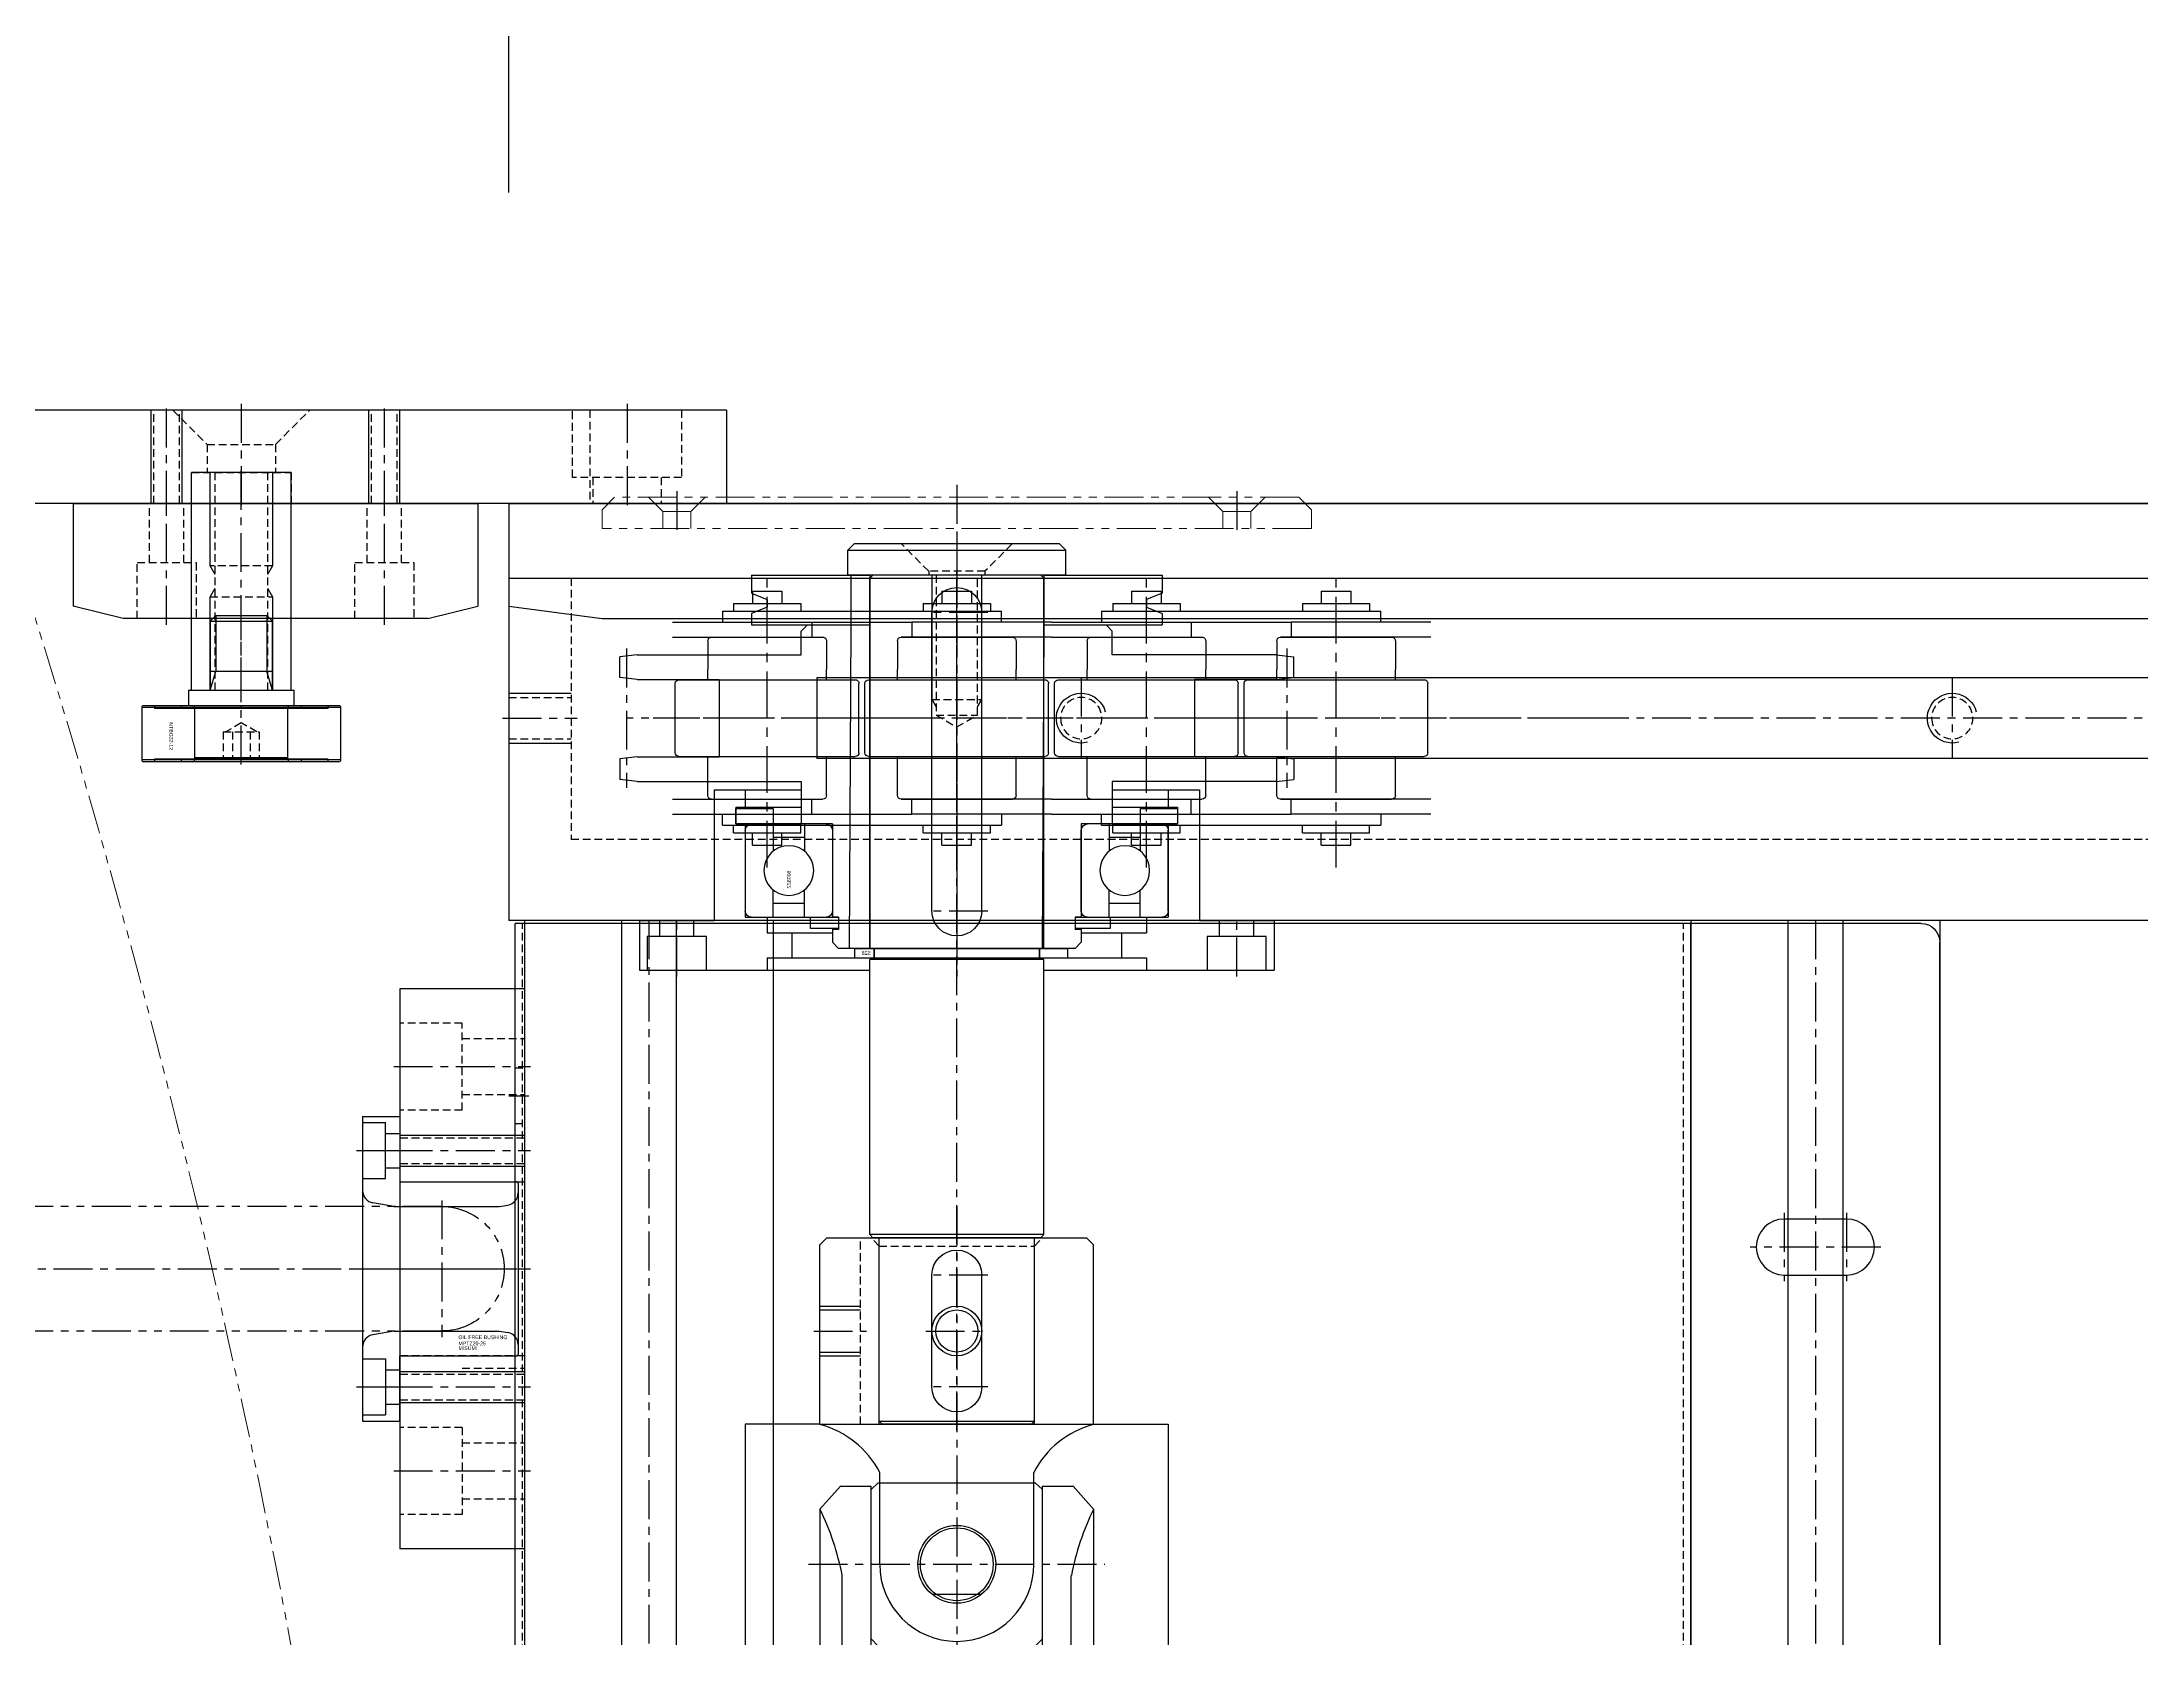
# Model space of a CAD drawing. Header units: inches. Extents: x 0 to 77285, y -118 to 40065.
# Drawn here: x 31099.6 to 31437.1, y 23200 to 23456.7 of the extents above; entities that cross this region are included whole.
import ezdxf
from ezdxf.enums import TextEntityAlignment as Align

# ---------------------------------------------------------------- set-up
doc = ezdxf.new("R2010")
doc.units = ezdxf.units.IN
doc.header["$LTSCALE"] = 5
doc.header["$MEASUREMENT"] = 0
for name, pattern in [('CENTER', [2, 1.25, -0.25, 0.25, -0.25]), ('HIDDEN', [0.375, 0.25, -0.125]), ('PHANTOM', [2.5, 1.25, -0.25, 0.25, -0.25, 0.25, -0.25])]:
    doc.linetypes.add(name, pattern=pattern)
for name, color, linetype in [('11', 1, 'CENTER'), ('22', 2, 'HIDDEN'), ('44', 4, 'Continuous'), ('55', 5, 'Continuous'), ('66', 6, 'PHANTOM'), ('77', 40, 'HIDDEN'), ('99', 181, 'Continuous'), ('A', 8, 'Continuous'), ('B', 123, 'Continuous'), ('BOM-T', 4, 'Continuous'), ('G', 231, 'Continuous'), ('T', 3, 'Continuous'), ('Y', 60, 'Continuous')]:
    doc.layers.add(name, color=color, linetype=linetype)
doc.layers.add('33', color=3, linetype='PHANTOM', lineweight=9)
doc.styles.add('SCI', font='')
doc.styles.get("Standard").update_dxf_attribs({"font": 'arial.ttf'})
doc.styles.get('SCI').set_extended_font_data('Gulim')
doc.dimstyles.new('SCH', dxfattribs={"dimtxt": 2.5, "dimasz": 2, "dimexe": 1.25, "dimexo": 0.625, "dimtad": 1, "dimdec": 8, "dimtxsty": 'SCI', "dimcen": 2.5, "dimclrd": 4, "dimclre": 4, "dimclrt": 7, "dimadec": 8, "dimazin": 2, "dimtfac": 1, "dimtdec": 8, "dimtmove": 0, "dimatfit": 3, "dimfxl": 1, "dimarcsym": 0})

# ---------------------------------------------------------------- blocks, each defined once
blk = doc.blocks.new('A$C989ff7f7')
for p, q in [((0, 6), (0, -6)), ((0, 6), (8, 6)), ((2.6, -4.75), (2.6, 4.75)), ((2.6, 4.75), (8, 4.75)), ((8, 6), (8, -31)), ((2.6, 2.75), (0, 2.75)), ((2.6, -2.75), (0, -2.75)), ((-21, -6), (-21, -20)), ((-21, -6), (0, -6)), ((8, -4.75), (2.6, -4.75)), ((-18.2, -9.5), (-18.2, -20)), ((-18.2, -9.5), (-15.5, -9.5)), ((-15.5, -9.5), (-15.5, -20)), ((-21, -11), (-18.2, -11)), ((-15.5, -11), (-0.5, -11)), ((-0.5, -11), (-0.5, -25)), ((-0.5, -14.5), (2, -14.5)), ((2, -14.5), (2, -25)), ((6, -14.5), (6, -28.6)), ((6, -14.5), (8, -14.5)), ((2, -18.5), (6, -18.5)), ((8, -59), (8, -96)), ((6, -62.81), (6, -75.5)), ((-0.5, -65), (-0.5, -79)), ((2, -65), (2, -75.5)), ((-21, -70), (-21, -84)), ((-18.2, -70), (-18.2, -80.5)), ((-15.5, -70), (-15.5, -80.5)), ((2, -71.5), (6, -71.5)), ((-0.5, -75.5), (2, -75.5)), ((6, -75.5), (8, -75.5)), ((-21, -79), (-18.2, -79)), ((-18.2, -80.5), (-15.5, -80.5)), ((-15.5, -79), (-0.5, -79)), ((-21, -84), (0, -84)), ((0, -84), (0, -96)), ((2.6, -87.25), (0, -87.25)), ((2.6, -94.75), (2.6, -85.25)), ((2.6, -85.25), (8, -85.25)), ((2.6, -92.75), (0, -92.75)), ((0, -96), (8, -96)), ((8, -94.75), (2.6, -94.75))]:
    blk.add_line(p, q)
at = {"layer": '11'}
for p, q in [((9, 0), (-1, 0)), ((-22, -45), (9, -45)), ((9, -90), (-1, -90))]:
    blk.add_line(p, q, dxfattribs=at)
blk = doc.blocks.new('A$C3cb9157a')
for p, q in [((-14, 34), (-1, 34)), ((-15, 20), (-15, 33)), ((0, 33), (0, 20)), ((-15, 29.5), (-10.62, 29.5)), ((-12.81, 24.5), (-12.81, 29.5)), ((0, 29.5), (-4.38, 29.5)), ((-2.19, 24.5), (-2.19, 29.5)), ((-15, 24.5), (-10.62, 24.5)), ((0, 24.5), (-4.38, 24.5)), ((-14, 20), (-1, 20)), ((-15, -33), (-15, -20)), ((-1, -20), (-14, -20)), ((0, -20), (0, -33)), ((-15, -24.5), (-10.62, -24.5)), ((-12.81, -29.5), (-12.81, -24.5)), ((0, -24.5), (-4.38, -24.5)), ((-2.19, -29.5), (-2.19, -24.5)), ((-15, -29.5), (-10.62, -29.5)), ((0, -29.5), (-4.38, -29.5)), ((-1, -34), (-14, -34))]:
    blk.add_line(p, q)
for centre in [(-7.5, 27), (-7.5, -27)]:
    blk.add_circle(centre, 4)
for centre, start, end in [((-14, 33), 90, 180), ((-1, 33), 0, 90), ((-14, 21), 180, 270), ((-1, 21), 270, 0), ((-14, -21), 90, 180), ((-1, -21), 0, 90), ((-14, -33), 180, 270), ((-1, -33), 270, 360)]:
    blk.add_arc(centre, 1, start, end)
at = {"layer": '11'}
blk.add_line((-16, 0), (1, 0), dxfattribs=at)
at = {"layer": '44'}
blk.add_text('6008ZZ', height=0.6, dxfattribs=at).set_placement((-7.5, 26.7))
blk = doc.blocks.new('A$C1d9063d8')
for p, q in [((-2.5, 35.5), (-2.5, 29.5)), ((0, 35.5), (-2.5, 35.5)), ((0, 29.5), (0, 35.5)), ((-2.5, 29.5), (0, 29.5)), ((-2.5, -29.5), (0, -29.5)), ((-2.5, -29.5), (-2.5, -35.5)), ((0, -35.5), (0, -29.5)), ((-2.5, -35.5), (0, -35.5))]:
    blk.add_line(p, q)
at = {"layer": '11'}
blk.add_line((-3.5, 0), (1.2, 0), dxfattribs=at)
blk = doc.blocks.new('A$C24dafc05')
for p, q in [((0, 23.5), (0, 19)), ((1.8, 23.5), (0, 23.5)), ((1.8, 19), (1.8, 23.5)), ((0, 19), (1.8, 19)), ((0, -19), (1.8, -19)), ((0, -19), (0, -24.67)), ((1.8, -24.67), (1.8, -19)), ((0, -24.67), (1.8, -24.67))]:
    blk.add_line(p, q)
at = {"layer": '11'}
blk.add_line((-1, 0), (2.9, 0), dxfattribs=at)
blk = doc.blocks.new('A$C3918d32b')
for p, q in [((0, -57), (0, 57)), ((3, 57), (0, 57)), ((5, 55), (3, 57)), ((5, -55), (5, 55)), ((5, 49.55), (2.7, 47.25)), ((2.7, 47.25), (0, 47.25)), ((2.7, 47.25), (2.7, 42.75)), ((2.7, 42.75), (0, 42.75)), ((2.7, 42.75), (5, 40.45)), ((5, -40.45), (2.7, -42.75)), ((2.7, -42.75), (0, -42.75)), ((2.7, -42.75), (2.7, -47.25)), ((2.7, -47.25), (0, -47.25)), ((2.7, -47.25), (5, -49.55)), ((3, -57), (0, -57)), ((5, -55), (3, -57))]:
    blk.add_line(p, q)
at = {"layer": '11'}
for p, q in [((6, 45), (-1, 45)), ((7, 0), (-2, 0)), ((6, -45), (-1, -45))]:
    blk.add_line(p, q, dxfattribs=at)
blk = doc.blocks.new('FINALrf2040vrp-sc')
for p, q in [((10.715, 4.15), (14.685, 4.15)), ((10.715, 4.15), (10.715, 2.5)), ((14.685, 4.15), (14.685, 2.5)), ((36.115, 4.15), (36.115, 2.5)), ((36.115, 4.15), (40.085, 4.15)), ((40.085, 4.15), (40.085, 2.5)), ((0, 0), (18.7, 0)), ((6.7, 1.5), (44.1, 1.5)), ((6.7, 1.5), (6.7, 0)), ((8.2, 2.5), (8.2, 1.5)), ((8.2, 2.5), (17.2, 2.5)), ((17.2, 2.5), (17.2, 1.5)), ((18.7, 0), (32.1, 0)), ((18.7, 0), (18.7, -2)), ((32.1, 0), (32.1, -2)), ((50.8, 0), (32.1, 0)), ((33.6, 2.5), (42.6, 2.5)), ((33.6, 2.5), (33.6, 1.5)), ((42.6, 2.5), (42.6, 1.5)), ((44.1, 0), (44.1, 1.5)), ((0, -2), (20.14, -2)), ((4.76, -2.5), (4.76, -6.35)), ((20.64, -2.5), (20.64, -6.35)), ((30.16, -2.5), (30.16, -6.35)), ((50.8, -2), (30.66, -2)), ((30.66, -2), (45.54, -2)), ((46.04, -2.5), (46.04, -6.35)), ((0.4, -8.2), (0.4, -17.5)), ((0.9, -7.7), (24.5, -7.7)), ((4.76, -6.35), (4.76, -7.7)), ((20.64, -6.35), (20.64, -7.7)), ((25, -8.2), (25, -17.5)), ((25.8, -8.2), (25.8, -17.5)), ((26.3, -7.7), (49.9, -7.7)), ((30.16, -6.35), (30.16, -7.7)), ((46.04, -6.35), (46.04, -7.7)), ((50.4, -8.2), (50.4, -17.5)), ((0.9, -18), (24.5, -18)), ((4.76, -18), (4.76, -19.35)), ((4.76, -23.2), (4.76, -19.35)), ((20.64, -18), (20.64, -19.35)), ((20.64, -23.2), (20.64, -19.35)), ((26.3, -18), (49.9, -18)), ((30.16, -18), (30.16, -19.35)), ((30.16, -23.2), (30.16, -19.35)), ((46.04, -18), (46.04, -19.35)), ((46.04, -23.2), (46.04, -19.35)), ((0, -23.7), (20.14, -23.7)), ((18.7, -25.7), (18.7, -23.7)), ((30.66, -23.7), (45.54, -23.7)), ((50.8, -23.7), (30.66, -23.7)), ((32.1, -25.7), (32.1, -23.7)), ((0, -25.7), (18.7, -25.7)), ((6.7, -27.2), (6.7, -25.7)), ((6.7, -27.2), (44.1, -27.2)), ((8.2, -28.2), (8.2, -27.2)), ((17.2, -28.2), (17.2, -27.2)), ((18.7, -25.7), (32.1, -25.7)), ((50.8, -25.7), (32.1, -25.7)), ((33.6, -28.2), (33.6, -27.2)), ((42.6, -28.2), (42.6, -27.2)), ((44.1, -25.7), (44.1, -27.2)), ((8.2, -28.2), (17.2, -28.2)), ((10.715, -29.85), (10.715, -28.2)), ((10.715, -29.85), (14.685, -29.85)), ((14.685, -29.85), (14.685, -28.2)), ((33.6, -28.2), (42.6, -28.2)), ((36.115, -29.85), (36.115, -28.2)), ((36.115, -29.85), (40.085, -29.85)), ((40.085, -29.85), (40.085, -28.2))]:
    blk.add_line(p, q)
for centre, start, end in [((5.26, -2.5), 90, 180), ((20.14, -2.5), 0, 90), ((30.66, -2.5), 90, 180), ((45.54, -2.5), 0, 90), ((0.9, -8.2), 90, 180), ((24.5, -8.2), 0, 90), ((26.3, -8.2), 90, 180), ((49.9, -8.2), 0, 90), ((0.9, -17.5), 180, 270), ((24.5, -17.5), 270, 0), ((26.3, -17.5), 180, 270), ((49.9, -17.5), 270, 0), ((5.26, -23.2), 180, 270), ((20.14, -23.2), 270, 0), ((30.66, -23.2), 180, 270), ((45.54, -23.2), 270, 0)]:
    blk.add_arc(centre, 0.5, start, end)
at = {"layer": '11'}
for p, q in [((12.7, 7.15), (12.7, -32.85)), ((38.1, 7.15), (38.1, -32.85))]:
    blk.add_line(p, q, dxfattribs=at)
blk = doc.blocks.new('A$C006C2B59')
at = {"layer": '11'}
blk.add_line((-60.19, 0), (67.37, 0), dxfattribs=at)
at = {"rotation": 179.9999999999999}
for p in [(12.7, -12.85), (63.5, -12.85)]:
    blk.add_blockref('FINALrf2040vrp-sc', p, dxfattribs=at)
blk = doc.blocks.new('A$Ce95bc381')
for p, q in [((0, 280), (0, 0)), ((0, 280), (16.5, 280)), ((16.5, 280), (18.5, 265)), ((18.5, 265), (18.5, 15)), ((16.5, 0), (18.5, 15)), ((0, 0), (16.5, 0))]:
    blk.add_line(p, q)
blk = doc.blocks.new('A$C85a5e17c')
for p, q in [((0, 16.4), (0, -17.81)), ((1.6, 16.4), (0, 16.4)), ((1.6, -17.81), (1.6, 16.4)), ((0, 13.3), (1.6, 13.3)), ((0, -13.3), (1.6, -13.3)), ((0, -17.81), (1.6, -17.81))]:
    blk.add_line(p, q)
at = {"layer": '11'}
blk.add_line((-1, 0), (2.65, 0), dxfattribs=at)
at = {"layer": '44', "style": 'SCI'}
blk.add_text('S28', height=0.6, rotation=90, dxfattribs=at).set_placement((0.74, 13.81), align=Align.MIDDLE_LEFT)
blk = doc.blocks.new('A$Ca9249236')
for p, q in [((-280, 67), (0, 67)), ((0, 67), (0, 0)), ((0, 55), (-280, 55)), ((-86, 55.5), (-105, 55.5)), ((-105, 55.5), (-105, 52.6)), ((-86, 55.5), (-86, 47.5)), ((-39, 55.5), (-58, 55.5)), ((-58, 55.5), (-58, 47.5)), ((-54.99, 55.5), (-54.99, 47.5)), ((-39, 55.5), (-39, 52.6)), ((-105, 52.6), (-102.5, 51.55)), ((-102.5, 51.55), (-102.5, 50.35)), ((-39, 52.6), (-41.5, 51.55)), ((-41.5, 51.55), (-41.5, 50.35)), ((-102.5, 50.35), (-105, 49.3)), ((-105, 49.3), (-105, 47.5)), ((-86, 47.5), (-105, 47.5)), ((-96, 47.5), (-97, 46.5)), ((-86, 47.5), (-96, 47.5)), ((-86, 47.5), (-85.71, -4.5)), ((-58, 47.5), (-58, -4.5)), ((-48, 47.5), (-58, 47.5)), ((-54.99, 47.5), (-54.7, -4.5)), ((-39, 47.5), (-54.99, 47.5)), ((-48, 47.5), (-47, 46.5)), ((-41.5, 50.35), (-39, 49.3)), ((-39, 49.3), (-39, 47.5)), ((-97, 42.7), (-97, 46.5)), ((-47, 42.7), (-47, 46.5)), ((-123.36, 42.7), (-126.18, 42.35)), ((-126.18, 39.05), (-126.18, 42.35)), ((-123.36, 42.7), (-97, 42.7)), ((-20.64, 42.7), (-47, 42.7)), ((-20.64, 42.7), (-17.82, 42.35)), ((-17.82, 39.05), (-17.82, 42.35)), ((-280, 39), (-49.5, 39)), ((-123.36, 38.7), (-126.18, 39.05)), ((-123.36, 38.7), (-110.21, 38.7)), ((-110.21, 38.7), (-110.21, 26.3)), ((-49.5, 39), (-49.5, 26)), ((-33.79, 38.7), (-33.79, 26.3)), ((-20.64, 38.7), (-33.79, 38.7)), ((-20.64, 38.7), (-17.82, 39.05)), ((-280, 26), (-49.5, 26)), ((-123.36, 26.3), (-126.18, 25.95)), ((-126.18, 25.95), (-126.18, 22.65)), ((-123.36, 26.3), (-110.21, 26.3)), ((-20.64, 26.3), (-33.79, 26.3)), ((-20.64, 26.3), (-17.82, 25.95)), ((-17.82, 25.95), (-17.82, 22.65)), ((-123.36, 22.3), (-126.18, 22.65)), ((-123.36, 22.3), (-97, 22.3)), ((-97, 22.3), (-97, 15.5)), ((-47, 22.3), (-47, 15.5)), ((-20.64, 22.3), (-47, 22.3)), ((-20.64, 22.3), (-17.82, 22.65)), ((-97, 15.5), (-92, 15.5)), ((-92, 15.5), (-92, 0.5)), ((-52, 15.5), (-47, 15.5)), ((-52, 15.5), (-52, 0.5)), ((-360, 0), (0, 0)), ((-92, 0.5), (-91, 0.5)), ((-91, 0.5), (-91, -1.45)), ((-53, 0.5), (-52, 0.5)), ((-53, 0.5), (-53, -1.45)), ((-92, -1.45), (-91, -1.45)), ((-92, -1.45), (-92, -3.5)), ((-92, -1.45), (-92, -3.5)), ((-53, -1.45), (-52, -1.45)), ((-52, -1.45), (-52, -3.5)), ((-52, -1.45), (-52, -3.5)), ((-91, -4.5), (-92, -3.5)), ((-91, -4.5), (-85.71, -4.5)), ((-58, -4.5), (-53, -4.5)), ((-53, -4.5), (-52, -3.5))]:
    blk.add_line(p, q)
at = {"layer": '11'}
for p, q in [((-72, 56.5), (-72, 46.5)), ((-72, 48.5), (-72, -5.5)), ((-125.07, 43.7), (-125.07, 21.3)), ((-18.93, 43.7), (-18.93, 21.3)), ((-232, 39), (-232, 26)), ((-92, 39), (-92, 26)), ((-280, 32.5), (-18.93, 32.5)), ((1, 32.5), (-11, 32.5))]:
    blk.add_line(p, q, dxfattribs=at)
at = {"layer": '22'}
for p, q in [((-10, 55), (-10, 13)), ((0, 35.82), (-10, 35.82)), ((0, 29.18), (-10, 29.18)), ((-270, 13), (-10, 13))]:
    blk.add_line(p, q, dxfattribs=at)
at = {"layer": '77'}
for centre in [(-232, 32.5), (-92, 32.5)]:
    blk.add_circle(centre, 3.32, dxfattribs=at)
at = {"layer": 'T'}
for p, q in [((0, 36.5), (-10, 36.5)), ((0, 28.5), (-10, 28.5))]:
    blk.add_line(p, q, dxfattribs=at)
for centre in [(-232, 32.5), (-92, 32.5)]:
    blk.add_arc(centre, 4, 255, 165, dxfattribs=at)
at = {"rotation": 270}
blk.add_blockref('A$C989ff7f7', (-27, 0), dxfattribs=at)
at = {"layer": '11', "rotation": 270}
for name, p in [('A$C1d9063d8', (-72, 15.5)), ('A$C24dafc05', (-72, 0.5))]:
    blk.add_blockref(name, p, dxfattribs=at)
at = {"layer": '33', "xscale": -1, "rotation": 270}
blk.add_blockref('A$C3918d32b', (-72, 63), dxfattribs=at)
at = {"layer": '44', "rotation": 270}
for name, p in [('A$C3cb9157a', (-72, 0.5)), ('A$C85a5e17c', (-72, -4.5))]:
    blk.add_blockref(name, p, dxfattribs=at)
at = {"layer": 'B', "xscale": 1.200000000000001, "yscale": 1.200000000000001, "zscale": 1.200000000000001}
blk.add_blockref('A$C006C2B59', (-102.48, 32.5), dxfattribs=at)
at = {"layer": 'G', "rotation": 270}
blk.add_blockref('A$Ce95bc381', (-280, 67), dxfattribs=at)
blk = doc.blocks.new('A$C56e291fb')
for p, q in [((-131.5, 0), (131.5, 0)), ((-134.5, -3), (-134.5, -229)), ((134.5, -3), (134.5, -229)), ((-134.5, -40), (134.5, -40)), ((-134.5, -229), (134.5, -229))]:
    blk.add_line(p, q)
for points in [[(-87, -15, -1), (-78, -15), (-78, -25, -1), (-87, -25)], [(78, -15, -1), (87, -15), (87, -25, -1), (78, -25)]]:
    blk.add_lwpolyline(points, format="xyb", close=True)
for centre, start, end in [((-131.5, -3), 90, 180), ((131.5, -3), 0, 90)]:
    blk.add_arc(centre, 3, start, end)
at = {"layer": '11'}
for p, q in [((-82.5, -9.5), (-82.5, -30.5)), ((82.5, -9.5), (82.5, -30.5)), ((-77, -15), (-88, -15)), ((88, -15), (77, -15)), ((-77, -25), (-88, -25)), ((88, -25), (77, -25)), ((-82.5, -230), (-82.5, -226.8)), ((106.8, -230), (106.8, -226.8))]:
    blk.add_line(p, q, dxfattribs=at)
at = {"layer": '22'}
for p, q in [((-134.5, -41.2), (134.5, -41.2)), ((-134.5, -227.8), (134.5, -227.8)), ((-87, -227.8), (-87, -229)), ((-78, -229), (-78, -227.8)), ((102.3, -227.8), (102.3, -229)), ((111.3, -229), (111.3, -227.8))]:
    blk.add_line(p, q, dxfattribs=at)
blk = doc.blocks.new('A$C76a12c18')
for p, q in [((337, 230), (67, 230)), ((337, 190), (67, 190)), ((337, 42.5), (67, 42.5)), ((337, 2.5), (67, 2.5))]:
    blk.add_line(p, q)
at = {"layer": '11'}
for p, q in [((337, 210), (67, 210)), ((337, 22.5), (67, 22.5))]:
    blk.add_line(p, q, dxfattribs=at)
at = {"layer": 'A'}
for p, q in [((337, 214.4), (67, 214.4)), ((337, 205.6), (67, 205.6)), ((337, 26.9), (67, 26.9)), ((337, 18.1), (67, 18.1))]:
    blk.add_line(p, q, dxfattribs=at)
at = {"rotation": 270}
blk.add_blockref('A$Ca9249236', (337, 0), dxfattribs=at)
at = {"layer": 'Y'}
blk.add_blockref('A$C56e291fb', (202, 230), dxfattribs=at)
blk = doc.blocks.new('A$Cb686dc58')
for p, q in [((0, 17.5), (0, -17.5)), ((0, 17.5), (4, 17.5)), ((4, 17.5), (5, 16.5)), ((4, -17.5), (4, 17.5)), ((5, 16.5), (5, -16.5)), ((4, -17.5), (5, -16.5)), ((0, -17.5), (4, -17.5))]:
    blk.add_line(p, q)
at = {"layer": '11'}
blk.add_line((6, 0), (-1, 0), dxfattribs=at)
at = {"layer": '22'}
for p, q in [((5, 8.9), (0.6, 4.5)), ((0.6, 4.5), (0, 4.5)), ((0.6, 4.5), (0.6, -4.5)), ((0.6, -4.5), (0, -4.5)), ((0.6, -4.5), (5, -8.9))]:
    blk.add_line(p, q, dxfattribs=at)
blk = doc.blocks.new('wehgweh3h4')
for p, q in [((-144.09, -1875.51), (-145.21, -1876.63)), ((-145.21, -1876.63), (-145.21, -1918.38)), ((-115.21, -1875.51), (-144.09, -1875.51)), ((-134.21, -1875.51), (-134.21, -1882.01)), ((-133.59, -1875.51), (-133.59, -1882.01)), ((-126.83, -1875.51), (-126.83, -1882.01)), ((-126.21, -1875.51), (-126.21, -1882.01)), ((-115.21, -1875.51), (-115.21, -1919.51)), ((-105.28, -1878.83), (-101.61, -1875.51)), ((-20.82, -1875.51), (-101.61, -1875.51)), ((-17.15, -1878.83), (-20.82, -1875.51)), ((-7.21, -1875.51), (21.66, -1875.51)), ((-7.21, -1875.51), (-7.21, -1919.51)), ((3.79, -1875.51), (3.79, -1882.01)), ((4.41, -1875.51), (4.41, -1882.01)), ((11.17, -1875.51), (11.17, -1882.01)), ((11.79, -1875.51), (11.79, -1882.01)), ((21.66, -1875.51), (22.79, -1876.63)), ((22.79, -1876.63), (22.79, -1918.38)), ((22.79, -1876.63), (22.79, -1918.38)), ((-105.28, -1878.83), (-105.28, -1883.76)), ((-74.95, -1879.09), (-90.9, -1879.09)), ((-47.48, -1879.09), (-31.53, -1879.09)), ((-17.15, -1878.83), (-17.15, -1883.76)), ((-92.71, -1885.13), (-107.5, -1885.13)), ((-105.84, -1884.88), (-104.71, -1883.76)), ((-105.84, -1884.88), (-105.84, -1910.13)), ((-72.92, -1883.76), (-105.28, -1883.76)), ((-79.59, -1884.88), (-80.71, -1883.76)), ((-79.59, -1884.88), (-79.59, -1910.13)), ((-70.21, -1883.83), (-70.21, -1911.18)), ((-52.21, -1883.83), (-52.21, -1911.18)), ((-49.51, -1883.76), (-17.15, -1883.76)), ((-42.84, -1884.88), (-41.71, -1883.76)), ((-42.84, -1884.88), (-42.84, -1910.13)), ((-29.71, -1885.13), (-14.93, -1885.13)), ((-16.59, -1884.88), (-17.71, -1883.76)), ((-16.59, -1884.88), (-16.59, -1910.13)), ((-87.91, -1893.51), (-87.91, -1901.51)), ((-34.52, -1893.51), (-34.52, -1901.51)), ((-92.71, -1909.88), (-107.5, -1909.88)), ((-104.71, -1911.26), (-105.84, -1910.13)), ((-79.59, -1910.13), (-80.71, -1911.26)), ((-42.84, -1910.13), (-41.71, -1911.26)), ((-29.71, -1909.88), (-14.93, -1909.88)), ((-17.71, -1911.26), (-16.59, -1910.13)), ((-72.92, -1911.26), (-105.28, -1911.26)), ((-105.28, -1911.26), (-105.28, -1916.19)), ((-49.51, -1911.26), (-17.15, -1911.26)), ((-17.15, -1911.26), (-17.15, -1916.19)), ((-105.28, -1916.19), (-101.61, -1919.51)), ((-74.95, -1915.92), (-90.9, -1915.92)), ((-47.48, -1915.92), (-31.53, -1915.92)), ((-17.15, -1916.19), (-20.82, -1919.51)), ((-144.09, -1919.51), (-145.21, -1918.38)), ((-115.21, -1919.51), (-144.09, -1919.51)), ((-20.82, -1919.51), (-101.61, -1919.51)), ((-7.21, -1919.51), (21.66, -1919.51)), ((21.66, -1919.51), (22.79, -1918.38))]:
    blk.add_line(p, q)
for centre, radius in [((-130.21, -1897.51), 4), ((-92.71, -1897.51), 6.25), ((-92.71, -1897.51), 5.85), ((-29.71, -1897.51), 6.25), ((-29.71, -1897.51), 5.85), ((7.79, -1897.51), 4), ((-130.21, -1897.51), 3.38), ((7.79, -1897.51), 3.38)]:
    blk.add_circle(centre, radius)
for centre, radius, start, end in [((-100.33, -1871.48), 15.42, 195.1384, 242.3128), ((-83.09, -1838), 41.83, 243.7223, 259.2297), ((-39.34, -1838), 41.83, 280.7703, 296.2777), ((-22.1, -1871.48), 15.42, 297.6872, 344.8616), ((-74.95, -1883.83), 4.74, 0, 90), ((-47.48, -1883.83), 4.74, 90, 180), ((-92.71, -1897.51), 12.38, 270, 90), ((-73.43, -1887.39), 3.67, 28.6261, 81.9671), ((-48.99, -1887.39), 3.67, 98.0329, 151.3739), ((-29.71, -1897.51), 12.38, 90, 270), ((-100.33, -1923.53), 15.42, 117.6872, 164.8616), ((-73.43, -1907.63), 3.67, 278.0329, 331.3739), ((-48.99, -1907.63), 3.67, 208.6261, 261.9671), ((-22.1, -1923.53), 15.42, 15.1384, 62.3128), ((-74.95, -1911.18), 4.74, 270, 0), ((-47.48, -1911.18), 4.74, 180, 270), ((-83.09, -1957.02), 41.83, 100.7703, 116.2777), ((-39.34, -1957.02), 41.83, 63.7223, 79.2297)]:
    blk.add_arc(centre, radius, start, end)
at = {"layer": '11'}
for p, q in [((-130.21, -1874.51), (-130.21, -1883.01)), ((-92.71, -1873.7), (-92.71, -1921.32)), ((-29.71, -1873.7), (-29.71, -1921.32)), ((7.79, -1874.51), (7.79, -1883.01)), ((-130.21, -1892.51), (-130.21, -1902.51)), ((7.79, -1892.51), (7.79, -1902.51)), ((27.79, -1897.51), (-150.21, -1897.51))]:
    blk.add_line(p, q, dxfattribs=at)
at = {"layer": '22'}
for p, q in [((-115.21, -1882.01), (-145.21, -1882.01)), ((-7.21, -1882.01), (22.79, -1882.01)), ((-143.86, -1885.01), (-145.21, -1883.76)), ((-115.21, -1885.01), (-143.86, -1885.01)), ((-143.86, -1885.01), (-143.86, -1910.01)), ((-7.21, -1885.01), (21.43, -1885.01)), ((21.43, -1885.01), (22.79, -1883.76)), ((21.43, -1885.01), (21.43, -1910.01)), ((-143.86, -1910.01), (-145.21, -1911.25)), ((-115.21, -1910.01), (-143.86, -1910.01)), ((-7.21, -1910.01), (21.43, -1910.01)), ((21.43, -1910.01), (22.79, -1911.25))]:
    blk.add_line(p, q, dxfattribs=at)
at = {"layer": '55'}
for p, q in [((-7.21, -1863.51), (-115.21, -1863.51)), ((-115.21, -1875.51), (-115.21, -1863.51)), ((-7.21, -1875.51), (-7.21, -1863.51)), ((-115.21, -1919.51), (-115.21, -1931.51)), ((-7.21, -1919.51), (-7.21, -1931.51)), ((-7.21, -1931.51), (-115.21, -1931.51))]:
    blk.add_line(p, q, dxfattribs=at)
blk = doc.blocks.new('A$Cb461930f')
for p, q in [((40, 13.5), (40.5, 14)), ((40.5, 14), (84.7, 14)), ((40.5, 14), (40.5, -14)), ((84.7, 14), (84.7, -14)), ((86.5, 14), (146, 14)), ((86.5, 14), (86.5, -14)), ((146, 14), (146.5, 13.5)), ((146, -14), (146, 14)), ((10, 12), (10.5, 12.5)), ((10, 12), (10, -12)), ((10.5, 12.5), (40, 12.5)), ((10.5, -12.5), (10.5, 12.5)), ((40, 13.5), (40, -13.5)), ((84.7, 13.3), (86.5, 13.3)), ((146.5, 13.5), (146.5, -13.5)), ((16, 4), (34, 4)), ((92.5, 4), (140.5, 4)), ((16, -4), (34, -4)), ((92.5, -4), (140.5, -4)), ((10, -12), (10.5, -12.5)), ((10.5, -12.5), (40, -12.5)), ((40, -13.5), (40.5, -14)), ((84.7, -13.3), (86.5, -13.3)), ((146, -14), (146.5, -13.5)), ((40.5, -14), (84.7, -14)), ((86.5, -14), (146, -14))]:
    blk.add_line(p, q)
for centre, start, end in [((16, 0), 90, 270), ((34, 0), 270, 90), ((92.5, 0), 90, 270), ((140.5, 0), 270, 90)]:
    blk.add_arc(centre, 4, start, end)
at = {"layer": '11'}
for p, q in [((16, 5), (16, -5)), ((34, 5), (34, -5)), ((92.5, 5), (92.5, -5)), ((140.5, 5), (140.5, -5)), ((9, 0), (147, 0))]:
    blk.add_line(p, q, dxfattribs=at)
at = {"layer": '22'}
for p, q in [((126.5, -4), (126.5, 4)), ((122.08, 0), (124, 3.32)), ((124, 3.32), (146.5, 3.32)), ((124, -3.32), (124, 3.32)), ((124, -3.32), (122.08, 0)), ((146.5, -3.32), (124, -3.32))]:
    blk.add_line(p, q, dxfattribs=at)
at = {"layer": 'T'}
for p, q in [((125.33, 3.32), (126.5, 4)), ((126.5, 4), (146.5, 4)), ((126.5, -4), (125.33, -3.32)), ((146.5, -4), (126.5, -4))]:
    blk.add_line(p, q, dxfattribs=at)
blk = doc.blocks.new('A$Ce3640bff')
for name, p in [('A$Cb686dc58', (392.5, 0)), ('A$Cb461930f', (246, 0))]:
    blk.add_blockref(name, p)
at = {"layer": '44', "xscale": -1, "rotation": 180}
blk.add_blockref('wehgweh3h4', (263.21, -1897.51), dxfattribs=at)
blk = doc.blocks.new('A$Cee1d8ca8')
at = {"xscale": -1}
for name, p in [('A$C76a12c18', (202, 0)), ('A$Ce3640bff', (202, 72))]:
    blk.add_blockref(name, p, dxfattribs=at)
blk = doc.blocks.new('A$C85a0b162')
for p, q in [((-180, 10), (-1, 10)), ((-10, -7.64), (-10, 8.05)), ((-10, 8.05), (0, 8.05)), ((-10, -7.64), (0, 8.05)), ((-10, 8.05), (0, -7.64)), ((0, 9), (-1, 10)), ((-1, 10), (-1, 8.05)), ((0, -9), (0, 9)), ((-180, -10), (-1, -10)), ((-10, -7.64), (0, -7.64)), ((-1, -7.64), (-1, -10)), ((-1, -10), (0, -9))]:
    blk.add_line(p, q)
blk.add_arc((-180, 0), 10, 90, 270)
at = {"layer": '11'}
for p, q in [((-180, 11), (-180, -11)), ((2.44, 0), (-192.07, 0))]:
    blk.add_line(p, q, dxfattribs=at)
at = {"layer": '22'}
for p, q in [((-26.25, 4.4), (-28.89, 0)), ((-26.25, 4.4), (-26.25, -4.4)), ((0, 4.4), (-26.25, 4.4)), ((-28.89, 0), (-26.25, -4.4)), ((-26.25, -4.4), (0, -4.4))]:
    blk.add_line(p, q, dxfattribs=at)
at = {"layer": 'T'}
for p, q in [((0, 5), (-20, 5)), ((-20, 5), (-20, -5)), ((0, -5), (-20, -5))]:
    blk.add_line(p, q, dxfattribs=at)
blk = doc.blocks.new('A$C993dfb8e')
at = {"layer": '66', "xscale": -1}
blk.add_blockref('A$C85a0b162', (1119.25, 281.5), dxfattribs=at)
blk = doc.blocks.new('A$C96772931')
blk.add_blockref('A$C993dfb8e', (150, 46))
blk = doc.blocks.new('A$Cf6608077')
for p, q in [((2.5, 15.7), (2.5, -15.7)), ((2.93, 13.95), (2.5, 13.95)), ((2.8, 16), (2.8, -16)), ((11.2, 16), (2.8, 16)), ((2.93, 13.95), (2.93, -13.95)), ((11.07, 13.95), (11.07, -13.95)), ((11.5, 13.95), (11.07, 13.95)), ((11.2, 16), (11.2, -16)), ((11.5, 15.7), (11.5, -15.7)), ((0, -8.5), (0, 8.5)), ((2.5, 8.5), (0, 8.5)), ((2.93, 9.65), (2.5, 9.65)), ((11.2, 7.5), (2.8, 7.5)), ((10.8, 7.5), (2.8, 7.5)), ((11.2, 7.1), (10.8, 7.5)), ((10.8, -7.5), (10.8, 7.5)), ((11.5, 9.65), (11.07, 9.65)), ((-11.08, 5), (-12, 4.08)), ((-12, -4.08), (-12, 4.08)), ((-11.08, -5), (-11.08, 5)), ((0, 5), (-11.08, 5)), ((-12, -4.08), (-11.08, -5)), ((-11.08, -5), (0, -5)), ((0, -8.5), (2.5, -8.5)), ((2.5, -9.65), (2.93, -9.65)), ((2.8, -7.5), (11.2, -7.5)), ((2.8, -7.5), (10.8, -7.5)), ((10.8, -7.5), (11.2, -7.1)), ((11.07, -9.65), (11.5, -9.65)), ((2.5, -13.95), (2.93, -13.95)), ((2.8, -16), (11.2, -16)), ((11.07, -13.95), (11.5, -13.95))]:
    blk.add_line(p, q)
for centre, start, end in [((2.8, 15.7), 90, 180), ((11.2, 15.7), 0, 90), ((2.8, 7.8), 180, 270), ((2.8, 7.8), 180, 270), ((11.2, 7.8), 270, 0), ((2.8, -7.8), 90, 180), ((2.8, -7.8), 90, 180), ((11.2, -7.8), 0, 90), ((2.8, -15.7), 180, 270), ((11.2, -15.7), 270, 0)]:
    blk.add_arc(centre, 0.3, start, end)
blk.add_point((2.5, 0))
at = {"layer": '11'}
blk.add_line((11.95, 0), (-12.6, 0), dxfattribs=at)
at = {"layer": '22'}
for p, q in [((6.7, 2.5), (5.26, 0)), ((5.26, 0), (6.7, -2.5)), ((6.7, 2.89), (11.2, 2.89)), ((6.7, -2.89), (6.7, 2.89)), ((6.7, 1.44), (11.2, 1.44)), ((6.7, -1.44), (11.2, -1.44)), ((6.7, -2.89), (11.2, -2.89))]:
    blk.add_line(p, q, dxfattribs=at)
at = {"layer": 'T'}
for p, q in [((-12, 4.08), (-3, 4.08)), ((0, 5), (-3, 4.08)), ((-3, 5), (-3, -5)), ((-12, -4.08), (-3, -4.08)), ((0, -5), (-3, -4.08))]:
    blk.add_line(p, q, dxfattribs=at)
at = {"layer": 'BOM-T', "color": 4}
blk.add_text('NTBG32-12', height=0.6, dxfattribs=at).set_placement((5.17, -11.57, 0))
blk = doc.blocks.new('A$C5f766960')
for p, q in [((-8, 0), (-8, 35)), ((8, 35), (-8, 35)), ((8, 0), (8, 35)), ((-8, 0), (8, 0))]:
    blk.add_line(p, q)
at = {"layer": '11'}
blk.add_line((0, -1), (0, 36), dxfattribs=at)
at = {"layer": '22'}
for p, q in [((-4.19, 0), (-4.19, 35)), ((4.19, 35), (4.19, 0)), ((5, 20), (-5, 20)), ((-5, 15), (5, 15))]:
    blk.add_line(p, q, dxfattribs=at)
at = {"layer": 'T'}
for p, q in [((-5, 20), (-5, 35)), ((5, 35), (5, 20)), ((-4.19, 18.59), (-5, 20)), ((5, 20), (4.19, 18.59)), ((-5, 15), (-4.19, 16.41)), ((-5, 0), (-5, 15)), ((4.19, 16.41), (5, 15)), ((5, 15), (5, 0))]:
    blk.add_line(p, q, dxfattribs=at)
blk = doc.blocks.new('A$Caf9da41d')
for p, q in [((16, 15), (-144, 15)), ((-144, 6.5), (-144, 15)), ((16, 15), (16, 0)), ((-114, 6.5), (-144, 6.5)), ((-114, 0), (-114, 6.5)), ((16, 0), (-114, 0))]:
    blk.add_line(p, q)
at = {"layer": '11'}
for p, q in [((-139, 5.5), (-139, 16)), ((-129, 5.5), (-129, 16)), ((-119, 5.5), (-119, 16)), ((-74, -1), (-74, 16)), ((-62, 16), (-62, -1)), ((-39, -1), (-39, 16)), ((0, 16), (0, -1))]:
    blk.add_line(p, q, dxfattribs=at)
at = {"layer": '22'}
for p, q in [((-140.23, 6.5), (-140.23, 15)), ((-137.77, 6.5), (-137.77, 15)), ((-134.46, 6.5), (-134.46, 15)), ((-123.54, 6.5), (-123.54, 15)), ((-120.23, 6.5), (-120.23, 15)), ((-117.77, 6.5), (-117.77, 15)), ((-76.07, 0), (-76.07, 15)), ((-71.93, 0), (-71.93, 15)), ((-41.07, 0), (-41.07, 15)), ((-36.93, 0), (-36.93, 15)), ((-8.75, 4.2), (-8.75, 15)), ((8.75, 15), (8.75, 4.2)), ((8.75, 4.2), (-8.75, 4.2)), ((-5.5, 4.2), (-5.5, 0)), ((5.5, 4.2), (5.5, 0))]:
    blk.add_line(p, q, dxfattribs=at)
at = {"layer": '77'}
for p, q in [((-73, 15), (-67.5, 9.5)), ((-56.5, 9.5), (-51, 15)), ((-6, 15), (-6, 0)), ((-67.5, 9.5), (-56.5, 9.5)), ((-67.5, 9.5), (-67.5, 5)), ((-56.5, 9.5), (-56.5, 5)), ((-70, 5), (-54, 5)), ((-70, 0), (-70, 5)), ((-54, 5), (-54, 0))]:
    blk.add_line(p, q, dxfattribs=at)
at = {"layer": 'T'}
for p, q in [((-140.5, 6.5), (-140.5, 15)), ((-137.5, 6.5), (-137.5, 15)), ((-135, 6.5), (-135, 15)), ((-123, 6.5), (-123, 15)), ((-120.5, 6.5), (-120.5, 15)), ((-117.5, 6.5), (-117.5, 15)), ((-76.5, 0), (-76.5, 15)), ((-71.5, 0), (-71.5, 15)), ((-41.5, 0), (-41.5, 15)), ((-36.5, 0), (-36.5, 15))]:
    blk.add_line(p, q, dxfattribs=at)
at = {"layer": 'BOM-T', "color": 4}
blk.add_text('M12X1.0P TAP', height=0.6, rotation=90, dxfattribs=at).set_placement((-128.7, 6.5), align=Align.MIDDLE_LEFT)
blk = doc.blocks.new('A$Cf37cf9b6')
for p, q in [((-15, 0), (-15, -16.5)), ((-15, 0), (50, 0)), ((50, 0), (50, -16.5)), ((-7, -18.5), (-15, -16.5)), ((42, -18.5), (50, -16.5)), ((42, -18.5), (-7, -18.5))]:
    blk.add_line(p, q)
at = {"layer": '11'}
for p, q in [((0, -19.5), (0, 1)), ((35, -19.5), (35, 1))]:
    blk.add_line(p, q, dxfattribs=at)
at = {"layer": '22'}
for p, q in [((-2.75, -9.5), (-2.75, 0)), ((2.75, -9.5), (2.75, 0)), ((32.25, -9.5), (32.25, 0)), ((37.75, -9.5), (37.75, 0)), ((-4.75, -18.5), (-4.75, -9.5)), ((-4.75, -9.5), (4.75, -9.5)), ((4.75, -9.5), (4.75, -18.5)), ((30.25, -18.5), (30.25, -9.5)), ((30.25, -9.5), (39.75, -9.5)), ((39.75, -9.5), (39.75, -18.5))]:
    blk.add_line(p, q, dxfattribs=at)
blk = doc.blocks.new('A$C8c8d9adc')
for p, q in [((0, 26), (0, -64)), ((20, 26), (0, 26)), ((20, 26), (20, -64)), ((20, -64), (0, -64))]:
    blk.add_line(p, q)
at = {"layer": '11'}
for p, q in [((-1, 13.5), (21, 13.5)), ((-1, 0), (21, 0)), ((-1, -19), (21, -19)), ((-1, -38), (21, -38)), ((-1, -51.5), (21, -51.5))]:
    blk.add_line(p, q, dxfattribs=at)
at = {"layer": '22'}
for p, q in [((10, 20.5), (0, 20.5)), ((10, 6.5), (10, 20.5)), ((10, 18), (20, 18)), ((10, 9), (20, 9)), ((10, 6.5), (0, 6.5)), ((10, -35), (20, -35)), ((10, -44.5), (0, -44.5)), ((10, -44.5), (10, -58.5)), ((10, -47), (20, -47)), ((10, -56), (20, -56)), ((10, -58.5), (0, -58.5))]:
    blk.add_line(p, q, dxfattribs=at)
at = {"layer": '77'}
for p, q in [((0, 2.07), (20, 2.07)), ((0, -2.07), (20, -2.07)), ((0, -5), (20, -5)), ((20, -33), (0, -33)), ((0, -35.93), (20, -35.93)), ((0, -40.07), (20, -40.07))]:
    blk.add_line(p, q, dxfattribs=at)
at = {"layer": 'T'}
for p, q in [((0, 2.5), (20, 2.5)), ((0, -2.5), (20, -2.5)), ((0, -35.5), (20, -35.5)), ((0, -40.5), (20, -40.5))]:
    blk.add_line(p, q, dxfattribs=at)
blk = doc.blocks.new('A$C9db645d3')
for p, q in [((-6, 5.5), (0, 5.5)), ((-6, 5.5), (-6, -43.5)), ((-6, 4.5), (-2.3, 4.5)), ((-2.3, -4.5), (-2.3, 4.5)), ((0, 5.5), (0, -5)), ((-2.3, 2.75), (0, 2.75)), ((-2.3, -2.75), (0, -2.75)), ((-6, -4.5), (-2.3, -4.5)), ((0, -5), (18.7, -5)), ((19, -5.3), (19, -32.7)), ((-1, -9), (-4.35, -8.41)), ((-1, -9), (16, -9)), ((16, -9), (17.35, -8.76)), ((-1, -29), (-4.35, -29.59)), ((-1, -29), (16, -29)), ((16, -29), (17.35, -29.24)), ((-6, -33.5), (-2.3, -33.5)), ((-2.3, -33.5), (-2.3, -42.5)), ((0, -33), (18.7, -33)), ((0, -43.5), (0, -33)), ((-2.3, -35.25), (0, -35.25)), ((-6, -42.5), (-2.3, -42.5)), ((-6, -43.5), (0, -43.5)), ((-2.3, -40.75), (0, -40.75))]:
    blk.add_line(p, q)
for centre, radius, start, end in [((-4, -6.44), 2, 180, 260), ((18.7, -5.3), 0.3, 0, 90), ((17, -6.79), 2, 280, 0), ((-4, -31.56), 2, 100, 180), ((17, -31.21), 2, 0, 80), ((18.7, -32.7), 0.3, 270, 0)]:
    blk.add_arc(centre, radius, start, end)
at = {"layer": '11'}
for p, q in [((-7, 0), (1, 0)), ((-8, -19), (21, -19)), ((-7, -38), (1, -38))]:
    blk.add_line(p, q, dxfattribs=at)
at = {"layer": 'BOM-T', "color": 4}
for s, p in [('OIL FREE BUSHING', (9.4, -30.31)), ('MPTZ20-25', (9.4, -31.29)), ('MISUMI', (9.4, -32.06))]:
    blk.add_text(s, height=0.6, dxfattribs=at).set_placement(p)
blk = doc.blocks.new('A$Ca700c6e0')
for name, p in [('A$Caf9da41d', (0, 0)), ('A$C5f766960', (-62, -30)), ('A$C8c8d9adc', (-36.5, -104))]:
    blk.add_blockref(name, p)
at = {"layer": '44'}
blk.add_blockref('A$C9db645d3', (-36.5, -104), dxfattribs=at)
at = {"layer": '99', "rotation": 270}
blk.add_blockref('A$Cf6608077', (-62, -30), dxfattribs=at)
at = {"layer": 'G'}
blk.add_blockref('A$Cf37cf9b6', (-74, 0), dxfattribs=at)
blk = doc.blocks.new('*D369')
at = {"color": 4, "lineweight": -2, "transparency": 16777216}
for p, q in [((29784.65, 23433.05), (29784.65, 29140.68)), ((31174.65, 23432.55), (31174.65, 29140.68)), ((29944.65, 29040.68), (31014.65, 29040.68))]:
    blk.add_line(p, q, dxfattribs=at)
at = {"color": 4, "transparency": 16777216}
for points in [[(29944.65, 29067.34), (29944.65, 29014.01), (29784.65, 29040.68)], [(31014.65, 29067.34), (31014.65, 29014.01), (31174.65, 29040.68)]]:
    blk.add_solid(points, dxfattribs=at)
at = {"layer": 'Defpoints', "color": 0, "transparency": 16777216}
for p in [(31174.65, 29040.68), (29784.65, 23383.05), (31174.65, 23382.55)]:
    blk.add_point(p, dxfattribs=at)
at = {"color": 7, "transparency": 16777216, "insert": (30479.65, 29193.47), "char_height": 200, "attachment_point": 5, "style": 'SCI'}
blk.add_mtext('1390', dxfattribs=at)
blk = doc.blocks.new('*D370')
at = {"color": 4, "lineweight": -2, "transparency": 16777216}
for p, q in [((31174.65, 23432.55), (31174.65, 29140.68)), ((37924.65, 23433.05), (37924.65, 29140.68)), ((31334.65, 29040.68), (37764.65, 29040.68))]:
    blk.add_line(p, q, dxfattribs=at)
at = {"color": 4, "transparency": 16777216}
for points in [[(31334.65, 29067.34), (31334.65, 29014.01), (31174.65, 29040.68)], [(37764.65, 29067.34), (37764.65, 29014.01), (37924.65, 29040.68)]]:
    blk.add_solid(points, dxfattribs=at)
at = {"layer": 'Defpoints', "color": 0, "transparency": 16777216}
for p in [(37924.65, 29040.68), (31174.65, 23382.55), (37924.65, 23383.05)]:
    blk.add_point(p, dxfattribs=at)
at = {"color": 7, "transparency": 16777216, "insert": (34549.65, 29193.34), "char_height": 200, "attachment_point": 5, "style": 'SCI'}
blk.add_mtext('6750', dxfattribs=at)
blk = doc.blocks.new('*D374')
at = {"color": 4, "lineweight": -2, "transparency": 16777216}
for p, q in [((12554.65, 23925.55), (12554.65, 30215.88)), ((37924.65, 23433.05), (37924.65, 30215.88)), ((12714.65, 30115.88), (37764.65, 30115.88))]:
    blk.add_line(p, q, dxfattribs=at)
at = {"color": 4, "transparency": 16777216}
for points in [[(12714.65, 30142.54), (12714.65, 30089.21), (12554.65, 30115.88)], [(37764.65, 30142.54), (37764.65, 30089.21), (37924.65, 30115.88)]]:
    blk.add_solid(points, dxfattribs=at)
at = {"layer": 'Defpoints', "color": 0, "transparency": 16777216}
for p in [(37924.65, 30115.88), (12554.65, 23875.55), (37924.65, 23383.05)]:
    blk.add_point(p, dxfattribs=at)
at = {"color": 7, "transparency": 16777216, "insert": (25239.65, 30268.54), "char_height": 200, "attachment_point": 5, "style": 'SCI'}
blk.add_mtext('25370', dxfattribs=at)

msp = doc.modelspace()

# ---------------------------------------------------------------- linework, layer by layer
at = {"layer": '33'}
msp.add_arc((29714.6497809, 22932.05047629), 1449.76574449, 257.8470729196, 17.84707291956, dxfattribs=at)

# ---------------------------------------------------------------- block references
for name, p in [('A$C96772931', (29714.6497809, 22932.05047629)), ('A$Ca700c6e0', (31193.6497809, 23382.55047629))]:
    msp.add_blockref(name, p)
at = {"rotation": 270}
msp.add_blockref('A$Cee1d8ca8', (31174.6497809, 23180.55047629), dxfattribs=at)

# ---------------------------------------------------------------- dimensions: what is measured, and where the dimension line sits
for base, p1, p2, picture, middle in [((37924.649780898, 30115.8761734788), (12554.649780898, 23875.5504762968), (37924.649780898, 23383.0504762948), '*D374', (25239.649780898, 30268.5392893244)), ((31174.649780898, 29040.6754827387), (29784.649780898, 23383.0504762948), (31174.649780898, 23382.5504762948), '*D369', (30479.649780898, 29193.4717543765)), ((37924.649780898, 29040.6754827387), (31174.649780898, 23382.5504762948), (37924.649780898, 23383.0504762948), '*D370', (34549.649780898, 29193.3385985842))]:
    dim = msp.add_linear_dim(base=base, p1=p1, p2=p2, dimstyle='SCH', override={"dimscale": 80})
    dim.commit()
    dim.dimension.update_dxf_attribs({"geometry": picture, "text_midpoint": middle})

doc.saveas('drawing.dxf')
